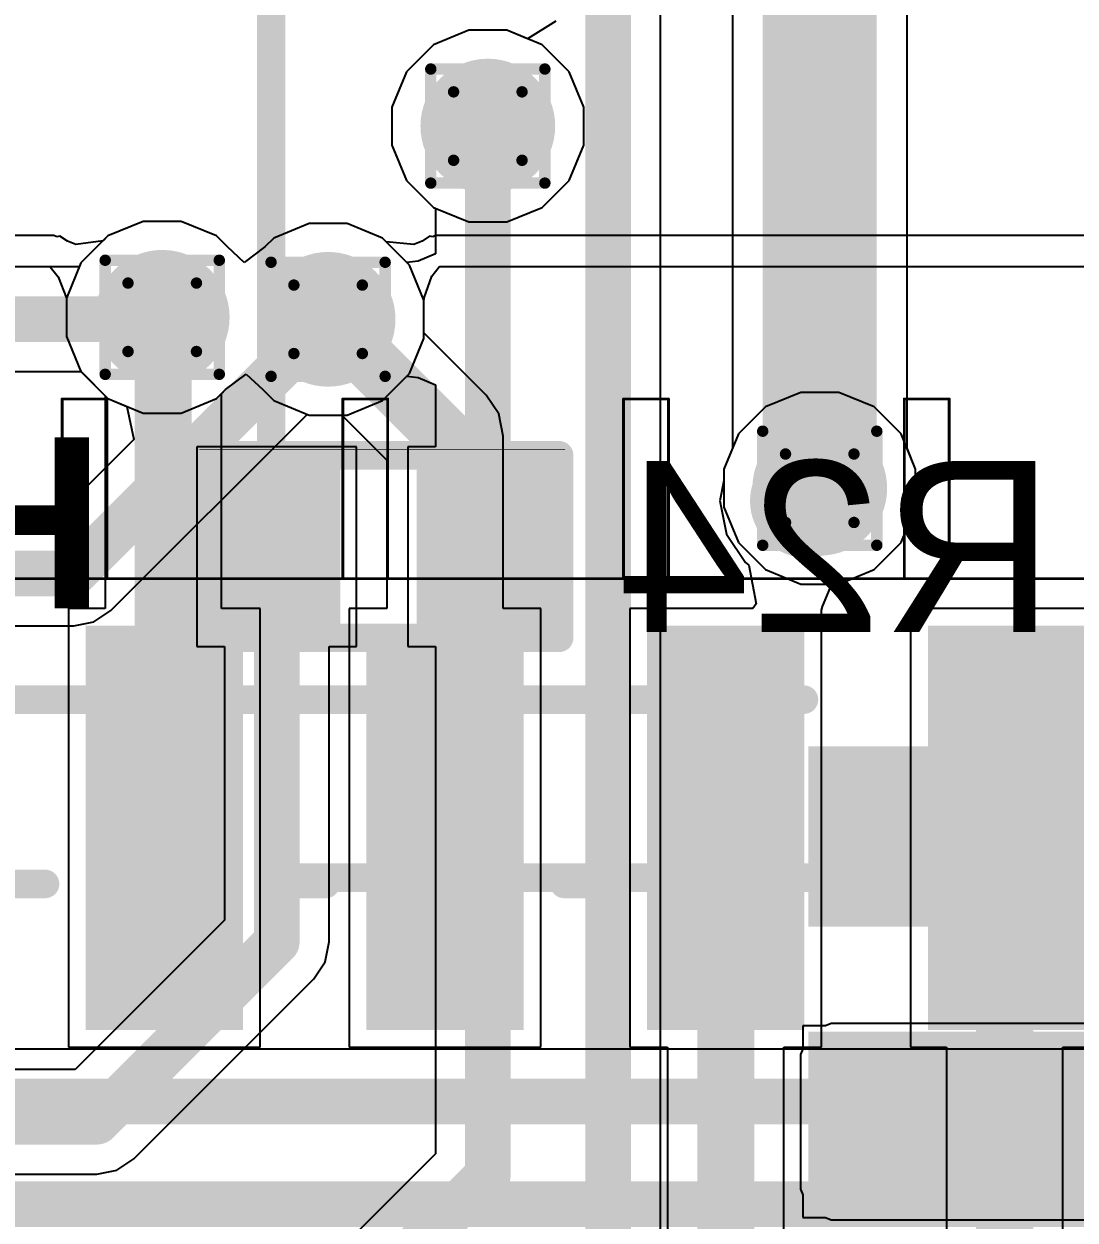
# Model space of a CAD drawing. Header units: inches. Extents: x -6 to 5433, y -4 to 5447.
# Drawn here: x 31.48 to 36.16, y -0.53 to 4.8 of the extents above; entities that cross this region are included whole.
import ezdxf

# ---------------------------------------------------------------- set-up
doc = ezdxf.new("R2010")
doc.units = ezdxf.units.IN
for name, color, linetype in [('Bottom Layer', 5, 'Continuous'), ('Bottom Overlay', 54, 'Continuous'), ('Bottom Paste', 16, 'Continuous'), ('Bottom Solder', 6, 'Continuous'), ('Dimensions', 6, 'Continuous'), ('Drill Drawing', 1, 'Continuous'), ('Ground', 16, 'Continuous'), ('Mechanical 4', 56, 'Continuous'), ('Power', 76, 'Continuous'), ('Top Layer', 1, 'Continuous'), ('Top Overlay', 2, 'Continuous'), ('Top Paste', 8, 'Continuous'), ('Top Solder', 216, 'Continuous'), ('Via Holes', 16, 'Continuous')]:
    doc.layers.add(name, color=color, linetype=linetype)
doc.styles.add('Arial', font='', dxfattribs={"height": 0.2})
doc.styles.add('Arial_Bold', font='', dxfattribs={"height": 0.2})
doc.styles.get('Arial').set_extended_font_data('Arial')
doc.styles.get('Arial_Bold').set_extended_font_data('Arial', bold=True)

msp = doc.modelspace()

# ---------------------------------------------------------------- hatches: boundary and pattern name
at = {"layer": 'Bottom Layer'}
h = msp.add_hatch(color=5, dxfattribs=at)
edge = h.paths.add_edge_path()
edge.add_arc((33.5478, 4.3434), 0.3, 0, 360)
h = msp.add_hatch(color=5, dxfattribs=at)
edge = h.paths.add_edge_path()
edge.add_arc((32.0981, 3.4919), 0.3, 0, 360)
h = msp.add_hatch(color=5, dxfattribs=at)
edge = h.paths.add_edge_path()
edge.add_arc((32.8366, 3.4829), 0.3, 0, 360)
h = msp.add_hatch(color=5, dxfattribs=at)
edge = h.paths.add_edge_path()
edge.add_arc((35.0258, 2.7306), 0.3, 0, 360)
for points in [[(32.8366, 2.7884), (32.8366, 2.1534), (32.3794, 2.1534), (32.3794, 2.7884)], [(33.7764, 2.7884), (33.7764, 2.1534), (33.3192, 2.1534), (33.3192, 2.7884)], [(36.6271, 1.4795), (36.6271, 0.8795), (35.0771, 0.8795), (35.0771, 1.4795)], [(35.0771, -0.3905), (39.243, -0.3905), (39.243, 0.2095), (35.0771, 0.2095)], [(36.6271, 0.2095), (36.6271, -0.3905), (35.0771, -0.3905), (35.0771, 0.2095)]]:
    msp.add_hatch(color=5, dxfattribs=at).paths.add_polyline_path(points)
at = {"layer": 'Bottom Paste'}
for points in [[(32.8366, 2.7884), (32.8366, 2.1534), (32.3794, 2.1534), (32.3794, 2.7884)], [(33.7764, 2.7884), (33.7764, 2.1534), (33.3192, 2.1534), (33.3192, 2.7884)], [(36.6271, 1.4795), (36.6271, 0.8795), (35.0771, 0.8795), (35.0771, 1.4795)], [(36.6271, 0.2095), (36.6271, -0.3905), (35.0771, -0.3905), (35.0771, 0.2095)]]:
    msp.add_hatch(color=16, dxfattribs=at).paths.add_polyline_path(points)
at = {"layer": 'Bottom Solder'}
for points in [[(32.8916, 2.8434), (32.8916, 2.0984), (32.3244, 2.0984), (32.3244, 2.8434)], [(33.8314, 2.8434), (33.8314, 2.0984), (33.2642, 2.0984), (33.2642, 2.8434)], [(36.7287, 1.5811), (36.7287, 0.7779), (34.9755, 0.7779), (34.9755, 1.5811)], [(36.7287, 0.3111), (36.7287, -0.4921), (34.9755, -0.4921), (34.9755, 0.3111)]]:
    msp.add_hatch(color=6, dxfattribs=at).paths.add_polyline_path(points)
at = {"layer": 'Ground'}
h = msp.add_hatch(color=16, dxfattribs=at)
edge = h.paths.add_edge_path()
edge.add_arc((33.5478, 4.3434), 0.3, 0, 360)
h = msp.add_hatch(color=16, dxfattribs=at)
edge = h.paths.add_edge_path()
edge.add_arc((32.0981, 3.4919), 0.3, 0, 360)
h = msp.add_hatch(color=16, dxfattribs=at)
edge = h.paths.add_edge_path()
edge.add_arc((32.8366, 3.4829), 0.3, 0, 360)
h = msp.add_hatch(color=16, dxfattribs=at)
edge = h.paths.add_edge_path()
edge.add_arc((35.0258, 2.7306), 0.3, 0, 360)
at = {"layer": 'Power'}
h = msp.add_hatch(color=76, dxfattribs=at)
edge = h.paths.add_edge_path()
edge.add_arc((33.5478, 4.3434), 0.3, 0, 360)
h = msp.add_hatch(color=76, dxfattribs=at)
edge = h.paths.add_edge_path()
edge.add_arc((32.0981, 3.4919), 0.3, 0, 360)
h = msp.add_hatch(color=76, dxfattribs=at)
edge = h.paths.add_edge_path()
edge.add_arc((32.8366, 3.4829), 0.3, 0, 360)
h = msp.add_hatch(color=76, dxfattribs=at)
edge = h.paths.add_edge_path()
edge.add_arc((35.0258, 2.7306), 0.3, 0, 360)
at = {"layer": 'Top Layer'}
h = msp.add_hatch(color=1, dxfattribs=at)
edge = h.paths.add_edge_path()
edge.add_arc((33.5478, 4.3434), 0.3, 0, 360)
h = msp.add_hatch(color=1, dxfattribs=at)
edge = h.paths.add_edge_path()
edge.add_arc((32.0981, 3.4919), 0.3, 0, 360)
h = msp.add_hatch(color=1, dxfattribs=at)
edge = h.paths.add_edge_path()
edge.add_arc((32.8366, 3.4829), 0.3, 0, 360)
h = msp.add_hatch(color=1, dxfattribs=at)
edge = h.paths.add_edge_path()
edge.add_arc((35.0258, 2.7306), 0.3, 0, 360)
for points in [[(31.8072, 2.0684), (32.4072, 2.0684), (32.4072, 0.3684), (31.8072, 0.3684)], [(33.0573, 2.0684), (33.6573, 2.0684), (33.6573, 0.3684), (33.0573, 0.3684)], [(34.3073, 2.0684), (34.9073, 2.0684), (34.9073, 0.3684), (34.3073, 0.3684)], [(35.5572, 2.0684), (36.1572, 2.0684), (36.1572, 0.3684), (35.5572, 0.3684)]]:
    msp.add_hatch(color=1, dxfattribs=at).paths.add_polyline_path(points)
at = {"layer": 'Top Paste'}
for points in [[(31.8072, 2.0684), (32.4072, 2.0684), (32.4072, 0.3684), (31.8072, 0.3684)], [(33.0573, 2.0684), (33.6573, 2.0684), (33.6573, 0.3684), (33.0573, 0.3684)], [(34.3073, 2.0684), (34.9073, 2.0684), (34.9073, 0.3684), (34.3073, 0.3684)], [(35.5572, 2.0684), (36.1572, 2.0684), (36.1572, 0.3684), (35.5572, 0.3684)]]:
    msp.add_hatch(color=8, dxfattribs=at).paths.add_polyline_path(points)
at = {"layer": 'Top Solder'}
for points in [[(31.7571, 2.1184), (32.4572, 2.1184), (32.4572, 0.3184), (31.7571, 0.3184)], [(33.0073, 2.1184), (33.7074, 2.1184), (33.7074, 0.3184), (33.0073, 0.3184)], [(34.2573, 2.1184), (34.9573, 2.1184), (34.9573, 0.3184), (34.2573, 0.3184)], [(35.5072, 2.1184), (36.2072, 2.1184), (36.2072, 0.3184), (35.5072, 0.3184)]]:
    msp.add_hatch(color=216, dxfattribs=at).paths.add_polyline_path(points)
at = {"layer": 'Via Holes'}
h = msp.add_hatch(color=7, dxfattribs=at)
edge = h.paths.add_edge_path()
edge.add_arc((33.5478, 4.3434), 0.15, 0, 360)
h = msp.add_hatch(color=7, dxfattribs=at)
edge = h.paths.add_edge_path()
edge.add_arc((32.0981, 3.4919), 0.15, 0, 360)
h = msp.add_hatch(color=7, dxfattribs=at)
edge = h.paths.add_edge_path()
edge.add_arc((32.8366, 3.4829), 0.15, 0, 360)
h = msp.add_hatch(color=7, dxfattribs=at)
edge = h.paths.add_edge_path()
edge.add_arc((35.0258, 2.7306), 0.15, 0, 360)

# ---------------------------------------------------------------- linework, layer by layer
at = {"layer": 'Bottom Layer'}
for p, q in [((34.3173, -0.581), (34.3173, 7.0353)), ((33.8511, 4.8099), (33.7241, 4.7326)), ((33.4629, 4.7704), (33.306, 4.7054)), ((33.6328, 4.7704), (33.4629, 4.7704)), ((33.7241, 4.7326), (33.6328, 4.7704)), ((33.306, 4.7054), (33.1858, 4.5853)), ((33.1858, 4.5853), (33.1208, 4.4283)), ((33.1208, 4.4283), (33.1208, 4.2585)), ((33.1208, 4.2585), (33.1858, 4.1015)), ((33.1858, 4.1015), (33.306, 3.9814)), ((33.306, 3.9814), (33.3148, 3.9778)), ((33.3148, 3.9778), (33.3148, 3.7745)), ((32.0132, 3.9189), (31.8562, 3.8539)), ((32.1831, 3.9189), (32.0132, 3.9189)), ((32.34, 3.8539), (32.1831, 3.9189)), ((32.7517, 3.9099), (32.5948, 3.8449)), ((32.9216, 3.9099), (32.7517, 3.9099)), ((33.0785, 3.8449), (32.9216, 3.9099)), ((31.8562, 3.8539), (31.7361, 3.7338)), ((32.3889, 3.805), (32.34, 3.8539)), ((32.5948, 3.8449), (32.5549, 3.805)), ((33.1878, 3.7356), (33.0785, 3.8449)), ((32.4628, 3.7358), (32.3889, 3.805)), ((32.5549, 3.805), (32.4628, 3.7358)), ((31.7361, 3.7338), (31.6711, 3.5768)), ((33.2382, 3.7417), (33.1878, 3.7356)), ((33.3148, 3.7745), (33.2382, 3.7417)), ((31.6711, 3.5768), (31.6711, 3.407)), ((31.6711, 3.407), (31.7361, 3.25)), ((31.7361, 3.25), (31.8562, 3.1299)), ((32.3799, 3.1698), (32.4719, 3.239)), ((32.4719, 3.239), (32.5458, 3.1698)), ((33.0785, 3.1209), (33.1878, 3.2301)), ((33.1878, 3.2301), (33.2382, 3.224)), ((33.2382, 3.224), (33.3148, 3.1912)), ((32.34, 3.1299), (32.3799, 3.1698)), ((32.5458, 3.1698), (32.5948, 3.1209)), ((33.3148, 3.1912), (33.3148, 2.9154)), ((34.9409, 3.1576), (34.7839, 3.0926)), ((35.1107, 3.1576), (34.9409, 3.1576)), ((35.2677, 3.0926), (35.1107, 3.1576)), ((31.8562, 3.1299), (32.0132, 3.0649)), ((32.1831, 3.0649), (32.34, 3.1299)), ((32.5948, 3.1209), (32.7517, 3.0559)), ((32.9216, 3.0559), (33.0785, 3.1209)), ((34.7839, 3.0926), (34.6638, 2.9725)), ((35.3878, 2.9725), (35.2677, 3.0926)), ((32.0132, 3.0649), (32.1831, 3.0649)), ((32.7517, 3.0559), (32.9216, 3.0559)), ((34.6638, 2.9725), (34.5988, 2.8156)), ((35.4528, 2.8156), (35.3878, 2.9725)), ((32.9636, 2.9154), (32.2524, 2.9154)), ((32.2524, 2.9154), (32.2524, 2.0264)), ((32.9636, 2.0264), (32.9636, 2.9154)), ((33.3148, 2.9154), (33.1922, 2.9154)), ((33.1922, 2.9154), (33.1922, 2.0264)), ((34.5988, 2.8156), (34.5988, 2.6457)), ((35.4528, 2.6457), (35.4528, 2.8156)), ((34.5988, 2.6457), (34.6638, 2.4888)), ((35.3878, 2.4888), (35.4528, 2.6457)), ((34.6638, 2.4888), (34.7839, 2.3687)), ((35.2677, 2.3687), (35.3878, 2.4888)), ((34.7839, 2.3687), (34.9409, 2.3036)), ((35.1107, 2.3036), (35.2677, 2.3687)), ((34.9409, 2.3036), (35.1107, 2.3036)), ((32.2524, 2.0264), (32.375, 2.0264)), ((32.375, 2.0264), (32.375, 0.8069)), ((32.8411, 0.7104), (32.8411, 2.0264)), ((32.8411, 2.0264), (32.9636, 2.0264)), ((33.1922, 2.0264), (33.3148, 2.0264)), ((33.3148, 2.0264), (33.3148, -0.2332)), ((32.375, 0.8069), (31.7106, 0.1426)), ((32.8234, 0.6212), (32.8411, 0.7104)), ((32.7729, 0.5456), (32.8234, 0.6212)), ((31.972, -0.2553), (32.7729, 0.5456)), ((35.0518, 0.3365), (34.9501, 0.3365)), ((34.9501, 0.3365), (34.9501, 0.2348)), ((35.0771, 0.347), (35.0518, 0.3365)), ((38.7348, 0.347), (35.0771, 0.347)), ((34.9501, 0.2348), (34.9396, 0.2095)), ((34.9396, 0.2095), (34.9396, -0.3905)), ((31.7106, 0.1426), (31.3541, 0.1426)), ((31.8963, -0.3058), (31.972, -0.2553)), ((33.3148, -0.2332), (32.4205, -1.1274)), ((31.8072, -0.3236), (31.8963, -0.3058)), ((31.3541, -0.3236), (31.8072, -0.3236)), ((34.9396, -0.3905), (34.9501, -0.4158)), ((34.9501, -0.4158), (34.9501, -0.5175)), ((34.9501, -0.5175), (35.0518, -0.5175)), ((35.0518, -0.5175), (35.0771, -0.528)), ((35.0771, -0.528), (38.7348, -0.528))]:
    msp.add_line(p, q, dxfattribs=at)
for points in [[(34.0842, -0.6307, 0.2032, 0.2032, 0), (34.0842, 7.4009, 0.2032, 0.2032, 0)], [(33.5478, 2.4709, 0.2032, 0.2032, 0), (33.5478, 4.3434, 0.2032, 0.2032, 0)], [(32.608, 0.9898, 0.2032, 0.2032, 0), (32.608, 2.4709, 0.2032, 0.2032, 0)], [(33.5478, -0.3297, 0.2032, 0.2032, 0), (33.5478, 2.4709, 0.2032, 0.2032, 0)], [(32.608, 0.7104, 0.2032, 0.2032, 0), (32.608, 0.9898, 0.2032, 0.2032, 0)], [(31.8072, -0.0905, 0.2032, 0.2032, 0), (32.608, 0.7104, 0.2032, 0.2032, 0)], [(30.4521, -0.0905, 0.2032, 0.2032, 0), (31.8072, -0.0905, 0.2032, 0.2032, 0)], [(32.5171, -1.3605, 0.2032, 0.2032, 0), (33.5478, -0.3297, 0.2032, 0.2032, 0)]]:
    msp.add_lwpolyline(points, format="xyseb", dxfattribs=at)
for points in [[(33.497, 4.3434, 0.1016, 0.1016, 1), (33.5986, 4.3434, 0.1016, 0.1016, 1)], [(32.5572, 2.4709, 0.1016, 0.1016, 1), (32.6588, 2.4709, 0.1016, 0.1016, 1)], [(33.497, 2.4709, 0.1016, 0.1016, 1), (33.5986, 2.4709, 0.1016, 0.1016, 1)], [(33.497, 2.4709, 0.1016, 0.1016, 1), (33.5986, 2.4709, 0.1016, 0.1016, 1)], [(32.5572, 0.9898, 0.1016, 0.1016, 1), (32.6588, 0.9898, 0.1016, 0.1016, 1)], [(32.5572, 0.9898, 0.1016, 0.1016, 1), (32.6588, 0.9898, 0.1016, 0.1016, 1)], [(32.5572, 0.7104, 0.1016, 0.1016, 1), (32.6588, 0.7104, 0.1016, 0.1016, 1)], [(32.5572, 0.7104, 0.1016, 0.1016, 1), (32.6588, 0.7104, 0.1016, 0.1016, 1)], [(31.7564, -0.0905, 0.1016, 0.1016, 1), (31.858, -0.0905, 0.1016, 0.1016, 1)], [(31.7564, -0.0905, 0.1016, 0.1016, 1), (31.858, -0.0905, 0.1016, 0.1016, 1)], [(33.497, -0.3297, 0.1016, 0.1016, 1), (33.5986, -0.3297, 0.1016, 0.1016, 1)], [(33.497, -0.3297, 0.1016, 0.1016, 1), (33.5986, -0.3297, 0.1016, 0.1016, 1)]]:
    msp.add_lwpolyline(points, format="xyseb", close=True, dxfattribs=at)
at = {"layer": 'Bottom Overlay'}
for points in [[(32.2905, 2.0645, 0.127, 0.127, 0), (32.2905, 2.8773, 0.127, 0.127, 0)], [(32.2905, 2.8773, 0.127, 0.127, 0), (33.8653, 2.8773, 0.127, 0.127, 0)], [(33.8653, 2.0645, 0.127, 0.127, 0), (33.8653, 2.8773, 0.127, 0.127, 0)], [(32.2651, 2.9027, 0.00323, 0.00323, 0), (33.8907, 2.9027, 0.00323, 0.00323, 0)], [(32.2905, 2.0645, 0.127, 0.127, 0), (33.8653, 2.0645, 0.127, 0.127, 0)], [(31.3233, 1.7891, 0.127, 0.127, 0), (34.9555, 1.7891, 0.127, 0.127, 0)]]:
    msp.add_lwpolyline(points, format="xyseb", dxfattribs=at)
for points in [[(32.2588, 2.8773, 0.0635, 0.0635, 1), (32.3223, 2.8773, 0.0635, 0.0635, 1)], [(32.2588, 2.8773, 0.0635, 0.0635, 1), (32.3223, 2.8773, 0.0635, 0.0635, 1)], [(33.8336, 2.8773, 0.0635, 0.0635, 1), (33.8971, 2.8773, 0.0635, 0.0635, 1)], [(33.8336, 2.8773, 0.0635, 0.0635, 1), (33.8971, 2.8773, 0.0635, 0.0635, 1)], [(32.2643, 2.9027, 0.00161, 0.00161, 1), (32.2659, 2.9027, 0.00161, 0.00161, 1)], [(33.8899, 2.9027, 0.00161, 0.00161, 1), (33.8915, 2.9027, 0.00161, 0.00161, 1)], [(32.2588, 2.0645, 0.0635, 0.0635, 1), (32.3223, 2.0645, 0.0635, 0.0635, 1)], [(32.2588, 2.0645, 0.0635, 0.0635, 1), (32.3223, 2.0645, 0.0635, 0.0635, 1)], [(33.8336, 2.0645, 0.0635, 0.0635, 1), (33.8971, 2.0645, 0.0635, 0.0635, 1)], [(33.8336, 2.0645, 0.0635, 0.0635, 1), (33.8971, 2.0645, 0.0635, 0.0635, 1)], [(34.9237, 1.7891, 0.0635, 0.0635, 1), (34.9872, 1.7891, 0.0635, 0.0635, 1)]]:
    msp.add_lwpolyline(points, format="xyseb", close=True, dxfattribs=at)
at = {"layer": 'Dimensions'}
for points in [[(32.5832, 0.9965, 0.127, 0.127, 0), (32.5832, 29.995, 0.127, 0.127, 0)], [(32.5832, 0.9965, 0.127, 0.127, 0), (61.5832, 0.9965, 0.127, 0.127, 0)]]:
    msp.add_lwpolyline(points, format="xyseb", dxfattribs=at)
msp.add_lwpolyline([(32.5515, 0.9965, 0.0635, 0.0635, 1), (32.615, 0.9965, 0.0635, 0.0635, 1)], format="xyseb", close=True, dxfattribs=at)
msp.add_lwpolyline([(32.5515, 0.9965, 0.0635, 0.0635, 1), (32.615, 0.9965, 0.0635, 0.0635, 1)], format="xyseb", close=True, dxfattribs=at)
at = {"layer": 'Drill Drawing'}
for points in [[(33.2938, 4.5974, 0.0508, 0.0508, 0), (33.8018, 4.5974, 0.0508, 0.0508, 0)], [(33.2938, 4.0894, 0.0508, 0.0508, 0), (33.2938, 4.5974, 0.0508, 0.0508, 0)], [(33.8018, 4.0894, 0.0508, 0.0508, 0), (33.8018, 4.5974, 0.0508, 0.0508, 0)], [(33.3954, 4.4958, 0.0508, 0.0508, 0), (33.7002, 4.4958, 0.0508, 0.0508, 0)], [(33.3954, 4.191, 0.0508, 0.0508, 0), (33.3954, 4.4958, 0.0508, 0.0508, 0)], [(33.7002, 4.191, 0.0508, 0.0508, 0), (33.7002, 4.4958, 0.0508, 0.0508, 0)], [(33.3954, 4.191, 0.0508, 0.0508, 0), (33.7002, 4.191, 0.0508, 0.0508, 0)], [(33.2938, 4.0894, 0.0508, 0.0508, 0), (33.8018, 4.0894, 0.0508, 0.0508, 0)], [(31.8441, 3.7459, 0.0508, 0.0508, 0), (32.3521, 3.7459, 0.0508, 0.0508, 0)], [(31.8441, 3.2379, 0.0508, 0.0508, 0), (31.8441, 3.7459, 0.0508, 0.0508, 0)], [(32.3521, 3.2379, 0.0508, 0.0508, 0), (32.3521, 3.7459, 0.0508, 0.0508, 0)], [(32.5826, 3.7369, 0.0508, 0.0508, 0), (33.0906, 3.7369, 0.0508, 0.0508, 0)], [(32.5826, 3.2289, 0.0508, 0.0508, 0), (32.5826, 3.7369, 0.0508, 0.0508, 0)], [(33.0906, 3.2289, 0.0508, 0.0508, 0), (33.0906, 3.7369, 0.0508, 0.0508, 0)], [(31.9457, 3.6443, 0.0508, 0.0508, 0), (32.2505, 3.6443, 0.0508, 0.0508, 0)], [(31.9457, 3.3395, 0.0508, 0.0508, 0), (31.9457, 3.6443, 0.0508, 0.0508, 0)], [(32.2505, 3.3395, 0.0508, 0.0508, 0), (32.2505, 3.6443, 0.0508, 0.0508, 0)], [(32.6842, 3.6353, 0.0508, 0.0508, 0), (32.989, 3.6353, 0.0508, 0.0508, 0)], [(32.6842, 3.3305, 0.0508, 0.0508, 0), (32.6842, 3.6353, 0.0508, 0.0508, 0)], [(32.989, 3.3305, 0.0508, 0.0508, 0), (32.989, 3.6353, 0.0508, 0.0508, 0)], [(31.9457, 3.3395, 0.0508, 0.0508, 0), (32.2505, 3.3395, 0.0508, 0.0508, 0)], [(32.6842, 3.3305, 0.0508, 0.0508, 0), (32.989, 3.3305, 0.0508, 0.0508, 0)], [(31.8441, 3.2379, 0.0508, 0.0508, 0), (32.3521, 3.2379, 0.0508, 0.0508, 0)], [(32.5826, 3.2289, 0.0508, 0.0508, 0), (33.0906, 3.2289, 0.0508, 0.0508, 0)], [(34.7718, 2.9846, 0.0508, 0.0508, 0), (35.2798, 2.9846, 0.0508, 0.0508, 0)], [(34.7718, 2.4766, 0.0508, 0.0508, 0), (34.7718, 2.9846, 0.0508, 0.0508, 0)], [(35.2798, 2.4766, 0.0508, 0.0508, 0), (35.2798, 2.9846, 0.0508, 0.0508, 0)], [(34.8734, 2.883, 0.0508, 0.0508, 0), (35.1782, 2.883, 0.0508, 0.0508, 0)], [(34.8734, 2.5782, 0.0508, 0.0508, 0), (34.8734, 2.883, 0.0508, 0.0508, 0)], [(35.1782, 2.5782, 0.0508, 0.0508, 0), (35.1782, 2.883, 0.0508, 0.0508, 0)], [(34.8734, 2.5782, 0.0508, 0.0508, 0), (35.1782, 2.5782, 0.0508, 0.0508, 0)], [(34.7718, 2.4766, 0.0508, 0.0508, 0), (35.2798, 2.4766, 0.0508, 0.0508, 0)]]:
    msp.add_lwpolyline(points, format="xyseb", dxfattribs=at)
for points in [[(33.2811, 4.5974, 0.0254, 0.0254, 1), (33.3065, 4.5974, 0.0254, 0.0254, 1)], [(33.2811, 4.5974, 0.0254, 0.0254, 1), (33.3065, 4.5974, 0.0254, 0.0254, 1)], [(33.7891, 4.5974, 0.0254, 0.0254, 1), (33.8145, 4.5974, 0.0254, 0.0254, 1)], [(33.7891, 4.5974, 0.0254, 0.0254, 1), (33.8145, 4.5974, 0.0254, 0.0254, 1)], [(33.3827, 4.4958, 0.0254, 0.0254, 1), (33.4081, 4.4958, 0.0254, 0.0254, 1)], [(33.3827, 4.4958, 0.0254, 0.0254, 1), (33.4081, 4.4958, 0.0254, 0.0254, 1)], [(33.6875, 4.4958, 0.0254, 0.0254, 1), (33.7129, 4.4958, 0.0254, 0.0254, 1)], [(33.6875, 4.4958, 0.0254, 0.0254, 1), (33.7129, 4.4958, 0.0254, 0.0254, 1)], [(33.3827, 4.191, 0.0254, 0.0254, 1), (33.4081, 4.191, 0.0254, 0.0254, 1)], [(33.3827, 4.191, 0.0254, 0.0254, 1), (33.4081, 4.191, 0.0254, 0.0254, 1)], [(33.6875, 4.191, 0.0254, 0.0254, 1), (33.7129, 4.191, 0.0254, 0.0254, 1)], [(33.6875, 4.191, 0.0254, 0.0254, 1), (33.7129, 4.191, 0.0254, 0.0254, 1)], [(33.2811, 4.0894, 0.0254, 0.0254, 1), (33.3065, 4.0894, 0.0254, 0.0254, 1)], [(33.2811, 4.0894, 0.0254, 0.0254, 1), (33.3065, 4.0894, 0.0254, 0.0254, 1)], [(33.7891, 4.0894, 0.0254, 0.0254, 1), (33.8145, 4.0894, 0.0254, 0.0254, 1)], [(33.7891, 4.0894, 0.0254, 0.0254, 1), (33.8145, 4.0894, 0.0254, 0.0254, 1)], [(31.8314, 3.7459, 0.0254, 0.0254, 1), (31.8568, 3.7459, 0.0254, 0.0254, 1)], [(31.8314, 3.7459, 0.0254, 0.0254, 1), (31.8568, 3.7459, 0.0254, 0.0254, 1)], [(32.3394, 3.7459, 0.0254, 0.0254, 1), (32.3648, 3.7459, 0.0254, 0.0254, 1)], [(32.3394, 3.7459, 0.0254, 0.0254, 1), (32.3648, 3.7459, 0.0254, 0.0254, 1)], [(32.5699, 3.7369, 0.0254, 0.0254, 1), (32.5953, 3.7369, 0.0254, 0.0254, 1)], [(32.5699, 3.7369, 0.0254, 0.0254, 1), (32.5953, 3.7369, 0.0254, 0.0254, 1)], [(33.0779, 3.7369, 0.0254, 0.0254, 1), (33.1033, 3.7369, 0.0254, 0.0254, 1)], [(33.0779, 3.7369, 0.0254, 0.0254, 1), (33.1033, 3.7369, 0.0254, 0.0254, 1)], [(31.933, 3.6443, 0.0254, 0.0254, 1), (31.9584, 3.6443, 0.0254, 0.0254, 1)], [(31.933, 3.6443, 0.0254, 0.0254, 1), (31.9584, 3.6443, 0.0254, 0.0254, 1)], [(32.2378, 3.6443, 0.0254, 0.0254, 1), (32.2632, 3.6443, 0.0254, 0.0254, 1)], [(32.2378, 3.6443, 0.0254, 0.0254, 1), (32.2632, 3.6443, 0.0254, 0.0254, 1)], [(32.6715, 3.6353, 0.0254, 0.0254, 1), (32.6969, 3.6353, 0.0254, 0.0254, 1)], [(32.6715, 3.6353, 0.0254, 0.0254, 1), (32.6969, 3.6353, 0.0254, 0.0254, 1)], [(32.9763, 3.6353, 0.0254, 0.0254, 1), (33.0017, 3.6353, 0.0254, 0.0254, 1)], [(32.9763, 3.6353, 0.0254, 0.0254, 1), (33.0017, 3.6353, 0.0254, 0.0254, 1)], [(31.933, 3.3395, 0.0254, 0.0254, 1), (31.9584, 3.3395, 0.0254, 0.0254, 1)], [(31.933, 3.3395, 0.0254, 0.0254, 1), (31.9584, 3.3395, 0.0254, 0.0254, 1)], [(32.2378, 3.3395, 0.0254, 0.0254, 1), (32.2632, 3.3395, 0.0254, 0.0254, 1)], [(32.2378, 3.3395, 0.0254, 0.0254, 1), (32.2632, 3.3395, 0.0254, 0.0254, 1)], [(32.6715, 3.3305, 0.0254, 0.0254, 1), (32.6969, 3.3305, 0.0254, 0.0254, 1)], [(32.6715, 3.3305, 0.0254, 0.0254, 1), (32.6969, 3.3305, 0.0254, 0.0254, 1)], [(32.9763, 3.3305, 0.0254, 0.0254, 1), (33.0017, 3.3305, 0.0254, 0.0254, 1)], [(32.9763, 3.3305, 0.0254, 0.0254, 1), (33.0017, 3.3305, 0.0254, 0.0254, 1)], [(31.8314, 3.2379, 0.0254, 0.0254, 1), (31.8568, 3.2379, 0.0254, 0.0254, 1)], [(31.8314, 3.2379, 0.0254, 0.0254, 1), (31.8568, 3.2379, 0.0254, 0.0254, 1)], [(32.3394, 3.2379, 0.0254, 0.0254, 1), (32.3648, 3.2379, 0.0254, 0.0254, 1)], [(32.3394, 3.2379, 0.0254, 0.0254, 1), (32.3648, 3.2379, 0.0254, 0.0254, 1)], [(32.5699, 3.2289, 0.0254, 0.0254, 1), (32.5953, 3.2289, 0.0254, 0.0254, 1)], [(32.5699, 3.2289, 0.0254, 0.0254, 1), (32.5953, 3.2289, 0.0254, 0.0254, 1)], [(33.0779, 3.2289, 0.0254, 0.0254, 1), (33.1033, 3.2289, 0.0254, 0.0254, 1)], [(33.0779, 3.2289, 0.0254, 0.0254, 1), (33.1033, 3.2289, 0.0254, 0.0254, 1)], [(34.7591, 2.9846, 0.0254, 0.0254, 1), (34.7845, 2.9846, 0.0254, 0.0254, 1)], [(34.7591, 2.9846, 0.0254, 0.0254, 1), (34.7845, 2.9846, 0.0254, 0.0254, 1)], [(35.2671, 2.9846, 0.0254, 0.0254, 1), (35.2925, 2.9846, 0.0254, 0.0254, 1)], [(35.2671, 2.9846, 0.0254, 0.0254, 1), (35.2925, 2.9846, 0.0254, 0.0254, 1)], [(34.8607, 2.883, 0.0254, 0.0254, 1), (34.8861, 2.883, 0.0254, 0.0254, 1)], [(34.8607, 2.883, 0.0254, 0.0254, 1), (34.8861, 2.883, 0.0254, 0.0254, 1)], [(35.1655, 2.883, 0.0254, 0.0254, 1), (35.1909, 2.883, 0.0254, 0.0254, 1)], [(35.1655, 2.883, 0.0254, 0.0254, 1), (35.1909, 2.883, 0.0254, 0.0254, 1)], [(34.8607, 2.5782, 0.0254, 0.0254, 1), (34.8861, 2.5782, 0.0254, 0.0254, 1)], [(34.8607, 2.5782, 0.0254, 0.0254, 1), (34.8861, 2.5782, 0.0254, 0.0254, 1)], [(35.1655, 2.5782, 0.0254, 0.0254, 1), (35.1909, 2.5782, 0.0254, 0.0254, 1)], [(35.1655, 2.5782, 0.0254, 0.0254, 1), (35.1909, 2.5782, 0.0254, 0.0254, 1)], [(34.7591, 2.4766, 0.0254, 0.0254, 1), (34.7845, 2.4766, 0.0254, 0.0254, 1)], [(34.7591, 2.4766, 0.0254, 0.0254, 1), (34.7845, 2.4766, 0.0254, 0.0254, 1)], [(35.2671, 2.4766, 0.0254, 0.0254, 1), (35.2925, 2.4766, 0.0254, 0.0254, 1)], [(35.2671, 2.4766, 0.0254, 0.0254, 1), (35.2925, 2.4766, 0.0254, 0.0254, 1)]]:
    msp.add_lwpolyline(points, format="xyseb", close=True, dxfattribs=at)
at = {"layer": 'Ground'}
for p, q in [((33.4629, 4.7704), (33.306, 4.7054)), ((33.6328, 4.7704), (33.4629, 4.7704)), ((33.7897, 4.7054), (33.6328, 4.7704)), ((33.306, 4.7054), (33.1858, 4.5853)), ((33.9098, 4.5853), (33.7897, 4.7054)), ((33.1858, 4.5853), (33.1208, 4.4283)), ((33.9748, 4.4283), (33.9098, 4.5853)), ((33.1208, 4.4283), (33.1208, 4.2585)), ((33.9748, 4.2585), (33.9748, 4.4283)), ((33.1208, 4.2585), (33.1858, 4.1015)), ((33.9098, 4.1015), (33.9748, 4.2585)), ((33.1858, 4.1015), (33.306, 3.9814)), ((33.7897, 3.9814), (33.9098, 4.1015)), ((33.306, 3.9814), (33.4629, 3.9164)), ((33.6328, 3.9164), (33.7897, 3.9814)), ((32.0132, 3.9189), (31.8562, 3.8539)), ((32.1831, 3.9189), (32.0132, 3.9189)), ((32.34, 3.8539), (32.1831, 3.9189)), ((32.7517, 3.9099), (32.5948, 3.8449)), ((32.9216, 3.9099), (32.7517, 3.9099)), ((33.0785, 3.8449), (32.9216, 3.9099)), ((33.4629, 3.9164), (33.6328, 3.9164)), ((31.8562, 3.8539), (31.7361, 3.7338)), ((32.3889, 3.805), (32.34, 3.8539)), ((32.5948, 3.8449), (32.5549, 3.805)), ((33.1986, 3.7247), (33.0785, 3.8449)), ((32.4628, 3.7358), (32.3889, 3.805)), ((32.5549, 3.805), (32.4628, 3.7358)), ((31.7361, 3.7338), (31.7287, 3.7159)), ((31.7287, 3.7159), (27.3774, 3.7159)), ((33.2636, 3.5678), (33.1986, 3.7247)), ((33.2636, 3.3979), (33.2636, 3.5678)), ((33.1986, 3.241), (33.2636, 3.3979)), ((20.6458, 3.2498), (31.7364, 3.2498)), ((31.7364, 3.2498), (31.8562, 3.1299)), ((33.0785, 3.1209), (33.1986, 3.241)), ((34.9409, 3.1576), (34.7839, 3.0926)), ((35.1107, 3.1576), (34.9409, 3.1576)), ((35.2677, 3.0926), (35.1107, 3.1576)), ((31.8562, 3.1299), (31.9398, 3.0953)), ((31.9398, 3.0953), (31.9717, 2.9476)), ((32.9216, 3.0559), (33.0785, 3.1209)), ((34.7839, 3.0926), (34.6638, 2.9725)), ((35.3878, 2.9725), (35.2677, 3.0926)), ((31.8692, 2.1858), (32.7429, 3.0595)), ((32.7429, 3.0595), (32.7517, 3.0559)), ((32.7517, 3.0559), (32.9216, 3.0559)), ((31.9717, 2.9476), (31.6079, 2.5837)), ((34.6638, 2.9725), (34.5988, 2.8156)), ((35.4528, 2.8156), (35.3878, 2.9725)), ((34.5988, 2.8156), (34.5988, 2.6457)), ((35.4528, 2.6457), (35.4528, 2.8156)), ((34.5988, 2.6457), (34.6638, 2.4888)), ((35.3878, 2.4888), (35.4528, 2.6457)), ((31.6079, 2.5837), (25.3015, 2.5837)), ((34.6638, 2.4888), (34.7839, 2.3687)), ((35.2677, 2.3687), (35.3878, 2.4888)), ((34.7839, 2.3687), (34.9409, 2.3036)), ((35.1107, 2.3036), (35.2677, 2.3687)), ((34.9409, 2.3036), (35.1107, 2.3036)), ((31.7936, 2.1353), (31.8692, 2.1858)), ((31.7044, 2.1176), (31.7936, 2.1353)), ((25.398, 2.1176), (31.7044, 2.1176)), ((37.1145, 0.2331), (26.175, 0.2331))]:
    msp.add_line(p, q, dxfattribs=at)
for points in [[(20.5492, 3.4829, 0.2032, 0.2032, 0), (32.0891, 3.4829, 0.2032, 0.2032, 0)], [(31.7044, 2.3507, 0.2032, 0.2032, 0), (32.8366, 3.4829, 0.2032, 0.2032, 0)], [(32.0891, 3.4829, 0.2032, 0.2032, 0), (32.0981, 3.4919, 0.2032, 0.2032, 0)], [(25.3015, 2.3507, 0.2032, 0.2032, 0), (31.7044, 2.3507, 0.2032, 0.2032, 0)], [(17.7443, 0, 0.2032, 0.2032, 0), (37.211, 0, 0.2032, 0.2032, 0)], [(17.5521, -0.4579, 0.2032, 0.2032, 0), (38.5611, -0.4579, 0.2032, 0.2032, 0)]]:
    msp.add_lwpolyline(points, format="xyseb", dxfattribs=at)
for points in [[(32.0383, 3.4829, 0.1016, 0.1016, 1), (32.1399, 3.4829, 0.1016, 0.1016, 1)], [(32.0383, 3.4829, 0.1016, 0.1016, 1), (32.1399, 3.4829, 0.1016, 0.1016, 1)], [(32.0473, 3.4919, 0.1016, 0.1016, 1), (32.1489, 3.4919, 0.1016, 0.1016, 1)], [(32.7858, 3.4829, 0.1016, 0.1016, 1), (32.8874, 3.4829, 0.1016, 0.1016, 1)], [(31.6536, 2.3507, 0.1016, 0.1016, 1), (31.7552, 2.3507, 0.1016, 0.1016, 1)], [(31.6536, 2.3507, 0.1016, 0.1016, 1), (31.7552, 2.3507, 0.1016, 0.1016, 1)]]:
    msp.add_lwpolyline(points, format="xyseb", close=True, dxfattribs=at)
at = {"layer": 'Mechanical 4'}
for points in [[(31.6521, 3.1279, 0.0127, 0.0127, 0), (31.8521, 3.1279, 0.0127, 0.0127, 0)], [(31.6521, 2.3279, 0.0127, 0.0127, 0), (31.6521, 3.1279, 0.0127, 0.0127, 0)], [(31.8521, 2.3279, 0.0127, 0.0127, 0), (31.8521, 3.1279, 0.0127, 0.0127, 0)], [(32.9021, 3.1279, 0.0127, 0.0127, 0), (33.1021, 3.1279, 0.0127, 0.0127, 0)], [(32.9021, 2.3279, 0.0127, 0.0127, 0), (32.9021, 3.1279, 0.0127, 0.0127, 0)], [(33.1021, 2.3279, 0.0127, 0.0127, 0), (33.1021, 3.1279, 0.0127, 0.0127, 0)], [(34.1521, 3.1279, 0.0127, 0.0127, 0), (34.3521, 3.1279, 0.0127, 0.0127, 0)], [(34.1521, 2.3279, 0.0127, 0.0127, 0), (34.1521, 3.1279, 0.0127, 0.0127, 0)], [(34.3521, 2.3279, 0.0127, 0.0127, 0), (34.3521, 3.1279, 0.0127, 0.0127, 0)], [(35.4021, 3.1279, 0.0127, 0.0127, 0), (35.6021, 3.1279, 0.0127, 0.0127, 0)], [(35.4021, 2.3279, 0.0127, 0.0127, 0), (35.4021, 3.1279, 0.0127, 0.0127, 0)], [(35.6021, 2.3279, 0.0127, 0.0127, 0), (35.6021, 3.1279, 0.0127, 0.0127, 0)], [(27.0021, 2.3279, 0.0127, 0.0127, 0), (45.2521, 2.3279, 0.0127, 0.0127, 0)]]:
    msp.add_lwpolyline(points, format="xyseb", dxfattribs=at)
for points in [[(31.6489, 3.1279, 0.00635, 0.00635, 1), (31.6553, 3.1279, 0.00635, 0.00635, 1)], [(31.6489, 3.1279, 0.00635, 0.00635, 1), (31.6553, 3.1279, 0.00635, 0.00635, 1)], [(31.8489, 3.1279, 0.00635, 0.00635, 1), (31.8553, 3.1279, 0.00635, 0.00635, 1)], [(31.8489, 3.1279, 0.00635, 0.00635, 1), (31.8553, 3.1279, 0.00635, 0.00635, 1)], [(32.8989, 3.1279, 0.00635, 0.00635, 1), (32.9053, 3.1279, 0.00635, 0.00635, 1)], [(32.8989, 3.1279, 0.00635, 0.00635, 1), (32.9053, 3.1279, 0.00635, 0.00635, 1)], [(33.0989, 3.1279, 0.00635, 0.00635, 1), (33.1053, 3.1279, 0.00635, 0.00635, 1)], [(33.0989, 3.1279, 0.00635, 0.00635, 1), (33.1053, 3.1279, 0.00635, 0.00635, 1)], [(34.1489, 3.1279, 0.00635, 0.00635, 1), (34.1553, 3.1279, 0.00635, 0.00635, 1)], [(34.1489, 3.1279, 0.00635, 0.00635, 1), (34.1553, 3.1279, 0.00635, 0.00635, 1)], [(34.3489, 3.1279, 0.00635, 0.00635, 1), (34.3553, 3.1279, 0.00635, 0.00635, 1)], [(34.3489, 3.1279, 0.00635, 0.00635, 1), (34.3553, 3.1279, 0.00635, 0.00635, 1)], [(35.3989, 3.1279, 0.00635, 0.00635, 1), (35.4053, 3.1279, 0.00635, 0.00635, 1)], [(35.3989, 3.1279, 0.00635, 0.00635, 1), (35.4053, 3.1279, 0.00635, 0.00635, 1)], [(35.5989, 3.1279, 0.00635, 0.00635, 1), (35.6053, 3.1279, 0.00635, 0.00635, 1)], [(35.5989, 3.1279, 0.00635, 0.00635, 1), (35.6053, 3.1279, 0.00635, 0.00635, 1)], [(31.6489, 2.3279, 0.00635, 0.00635, 1), (31.6553, 2.3279, 0.00635, 0.00635, 1)], [(31.8489, 2.3279, 0.00635, 0.00635, 1), (31.8553, 2.3279, 0.00635, 0.00635, 1)], [(32.8989, 2.3279, 0.00635, 0.00635, 1), (32.9053, 2.3279, 0.00635, 0.00635, 1)], [(33.0989, 2.3279, 0.00635, 0.00635, 1), (33.1053, 2.3279, 0.00635, 0.00635, 1)], [(34.1489, 2.3279, 0.00635, 0.00635, 1), (34.1553, 2.3279, 0.00635, 0.00635, 1)], [(34.3489, 2.3279, 0.00635, 0.00635, 1), (34.3553, 2.3279, 0.00635, 0.00635, 1)], [(35.3989, 2.3279, 0.00635, 0.00635, 1), (35.4053, 2.3279, 0.00635, 0.00635, 1)], [(35.5989, 2.3279, 0.00635, 0.00635, 1), (35.6053, 2.3279, 0.00635, 0.00635, 1)]]:
    msp.add_lwpolyline(points, format="xyseb", close=True, dxfattribs=at)
at = {"layer": 'Power'}
for p, q in [((32.0132, 3.9189), (31.8562, 3.8539)), ((32.1831, 3.9189), (32.0132, 3.9189)), ((32.34, 3.8539), (32.1831, 3.9189)), ((32.7517, 3.9099), (32.5948, 3.8449)), ((32.9216, 3.9099), (32.7517, 3.9099)), ((33.0785, 3.8449), (32.9216, 3.9099)), ((31.6155, 3.8559), (31.3352, 3.8559)), ((31.6285, 3.8505), (31.6155, 3.8559)), ((31.6423, 3.8532), (31.6285, 3.8505)), ((31.6756, 3.831), (31.6423, 3.8532)), ((31.8562, 3.8539), (31.8354, 3.833)), ((32.3889, 3.805), (32.34, 3.8539)), ((32.5948, 3.8449), (32.5549, 3.805)), ((33.0956, 3.8278), (33.0785, 3.8449)), ((33.2887, 3.8532), (33.2554, 3.831)), ((33.3025, 3.8505), (33.2887, 3.8532)), ((33.3155, 3.8559), (33.3025, 3.8505)), ((49.3439, 3.8559), (33.3155, 3.8559)), ((31.7127, 3.8156), (31.6756, 3.831)), ((31.8354, 3.833), (31.7127, 3.8156)), ((32.4628, 3.7358), (32.3889, 3.805)), ((32.5549, 3.805), (32.4628, 3.7358)), ((33.2183, 3.8156), (33.0956, 3.8278)), ((33.2554, 3.831), (33.2183, 3.8156)), ((31.1718, 3.7184), (31.5966, 3.7184)), ((31.5966, 3.7184), (31.5993, 3.7167)), ((31.5993, 3.7167), (31.6349, 3.6726)), ((33.2979, 3.6747), (33.3318, 3.7167)), ((33.3318, 3.7167), (33.3344, 3.7184)), ((33.3344, 3.7184), (49.4856, 3.7184)), ((31.6349, 3.6726), (31.6711, 3.5768)), ((33.2646, 3.5783), (33.2979, 3.6747)), ((31.6711, 3.5768), (31.6711, 3.407)), ((33.2636, 3.5616), (33.2646, 3.5783)), ((33.2636, 3.3979), (33.2636, 3.5616)), ((31.6711, 3.407), (31.7361, 3.25)), ((33.1986, 3.241), (33.2636, 3.3979)), ((31.7361, 3.25), (31.8562, 3.1299)), ((32.3799, 3.1698), (32.4719, 3.239)), ((32.4719, 3.239), (32.5458, 3.1698)), ((33.0785, 3.1209), (33.1986, 3.241)), ((32.34, 3.1299), (32.3799, 3.1698)), ((32.5458, 3.1698), (32.5948, 3.1209)), ((31.8562, 3.1299), (32.0132, 3.0649)), ((32.1831, 3.0649), (32.34, 3.1299)), ((32.5948, 3.1209), (32.7517, 3.0559)), ((32.9216, 3.0559), (33.0785, 3.1209)), ((32.0132, 3.0649), (32.1831, 3.0649)), ((32.7517, 3.0559), (32.9216, 3.0559))]:
    msp.add_line(p, q, dxfattribs=at)
at = {"layer": 'Top Layer'}
for p, q in [((35.4143, 2.9086), (35.4143, 9.3271)), ((34.6373, 7.314), (34.6373, 2.9086)), ((33.4629, 4.7704), (33.306, 4.7054)), ((33.6328, 4.7704), (33.4629, 4.7704)), ((33.7897, 4.7054), (33.6328, 4.7704)), ((33.306, 4.7054), (33.1858, 4.5853)), ((33.9098, 4.5853), (33.7897, 4.7054)), ((33.1858, 4.5853), (33.1208, 4.4283)), ((33.9748, 4.4283), (33.9098, 4.5853)), ((33.1208, 4.4283), (33.1208, 4.2585)), ((33.9748, 4.2585), (33.9748, 4.4283)), ((33.1208, 4.2585), (33.1858, 4.1015)), ((33.9098, 4.1015), (33.9748, 4.2585)), ((33.1858, 4.1015), (33.306, 3.9814)), ((33.7897, 3.9814), (33.9098, 4.1015)), ((33.306, 3.9814), (33.4629, 3.9164)), ((33.6328, 3.9164), (33.7897, 3.9814)), ((32.0132, 3.9189), (31.8562, 3.8539)), ((32.1831, 3.9189), (32.0132, 3.9189)), ((32.34, 3.8539), (32.1831, 3.9189)), ((32.7517, 3.9099), (32.5948, 3.8449)), ((32.9216, 3.9099), (32.7517, 3.9099)), ((33.0785, 3.8449), (32.9216, 3.9099)), ((33.4629, 3.9164), (33.6328, 3.9164)), ((31.8562, 3.8539), (31.7361, 3.7338)), ((32.3889, 3.805), (32.34, 3.8539)), ((32.5948, 3.8449), (32.5549, 3.805)), ((33.1986, 3.7247), (33.0785, 3.8449)), ((32.4628, 3.7358), (32.3889, 3.805)), ((32.5549, 3.805), (32.4628, 3.7358)), ((31.7361, 3.7338), (31.6711, 3.5768)), ((33.2636, 3.5678), (33.1986, 3.7247)), ((31.6711, 3.5768), (31.6711, 3.407)), ((33.2636, 3.4221), (33.2636, 3.5678)), ((33.5405, 3.1453), (33.2636, 3.4221)), ((31.6711, 3.407), (31.7361, 3.25)), ((31.7361, 3.25), (31.8437, 3.1425)), ((32.3799, 3.1698), (32.4719, 3.239)), ((32.4719, 3.239), (32.5458, 3.1698)), ((32.3616, 3.1515), (32.3799, 3.1698)), ((32.3616, 2.1954), (32.3616, 3.1515)), ((32.5458, 3.1698), (32.5948, 3.1209)), ((33.5966, 3.0613), (33.5405, 3.1453)), ((31.8437, 3.1425), (31.8437, 2.1954)), ((32.5948, 3.1209), (32.7517, 3.0559)), ((32.7517, 3.0559), (32.8974, 3.0559)), ((32.8974, 3.0559), (33.0984, 2.8549)), ((33.6163, 2.9622), (33.5966, 3.0613)), ((33.6163, 2.1954), (33.6163, 2.9622)), ((34.6373, 2.9086), (34.5988, 2.8156)), ((35.4528, 2.8156), (35.4143, 2.9086)), ((33.0984, 2.8549), (33.0984, 2.1954)), ((34.5988, 2.8156), (34.5988, 2.7646)), ((35.4528, 2.6457), (35.4528, 2.8156)), ((34.5988, 2.7646), (34.5808, 2.6741)), ((34.5808, 2.6741), (34.6104, 2.5255)), ((35.3878, 2.4888), (35.4528, 2.6457)), ((34.6104, 2.5255), (34.6946, 2.3994)), ((35.2677, 2.3687), (35.3878, 2.4888)), ((34.6946, 2.3994), (34.7107, 2.3887)), ((34.7107, 2.3887), (34.7429, 2.2161)), ((35.1107, 2.3036), (35.2677, 2.3687)), ((35.038, 2.2044), (35.0796, 2.3036)), ((35.0796, 2.3036), (35.1107, 2.3036)), ((31.8437, 2.1954), (31.6802, 2.1954)), ((31.6802, 2.1954), (31.6802, 0.2414)), ((32.5342, 2.1954), (32.3616, 2.1954)), ((32.5342, 0.2414), (32.5342, 2.1954)), ((33.0984, 2.1954), (32.9303, 2.1954)), ((32.9303, 2.1954), (32.9303, 0.2414)), ((33.7843, 2.1954), (33.6163, 2.1954)), ((33.7843, 0.2414), (33.7843, 2.1954)), ((34.7285, 2.1954), (34.1803, 2.1954)), ((34.1803, 2.1954), (34.1803, 0.2414)), ((34.7429, 2.2161), (34.7285, 2.1954)), ((35.0343, 2.1872), (35.038, 2.2044)), ((35.0343, 2.1691), (35.0343, 2.1872)), ((36.2842, 2.1954), (35.4302, 2.1954)), ((35.4302, 2.1954), (35.4302, 0.2414)), ((35.0343, 0.2414), (35.0343, 2.1691)), ((31.6802, 0.2414), (32.5342, 0.2414)), ((32.9303, 0.2414), (33.7843, 0.2414)), ((34.1803, 0.2414), (34.3483, 0.2414)), ((34.3483, 0.2414), (34.3483, -0.7156)), ((34.8662, -0.7156), (34.8662, 0.2414)), ((34.8662, 0.2414), (35.0343, 0.2414)), ((35.4302, 0.2414), (35.5902, 0.2414)), ((35.5902, 0.2414), (35.5902, -0.7394)), ((36.1082, -0.8467), (36.1082, 0.2414)), ((36.1082, 0.2414), (36.2842, 0.2414))]:
    msp.add_line(p, q, dxfattribs=at)
for points in [[(35.0258, 2.7306, 0.508, 0.508, 0), (35.0258, 9.3271, 0.508, 0.508, 0)], [(32.0981, 3.4919, 0.254, 0.254, 0), (32.1026, 3.4874, 0.254, 0.254, 0)], [(32.1026, 1.223, 0.254, 0.254, 0), (32.1026, 3.4874, 0.254, 0.254, 0)], [(32.8366, 3.4829, 0.254, 0.254, 0), (33.3573, 2.9622, 0.254, 0.254, 0)], [(33.3573, 1.2184, 0.254, 0.254, 0), (33.3573, 2.9622, 0.254, 0.254, 0)], [(34.9693, 2.6741, 0.508, 0.508, 0), (35.0258, 2.7306, 0.508, 0.508, 0)], [(32.1026, 1.223, 0.254, 0.254, 0), (32.1072, 1.2184, 0.254, 0.254, 0)], [(34.6073, -1.0605, 0.254, 0.254, 0), (34.6073, 1.2184, 0.254, 0.254, 0)], [(35.8492, 1.2104, 0.254, 0.254, 0), (35.8572, 1.2184, 0.254, 0.254, 0)], [(35.8492, -0.8467, 0.254, 0.254, 0), (35.8492, 1.2104, 0.254, 0.254, 0)]]:
    msp.add_lwpolyline(points, format="xyseb", dxfattribs=at)
for points in [[(32.0346, 3.4919, 0.127, 0.127, 1), (32.1616, 3.4919, 0.127, 0.127, 1)], [(32.0391, 3.4874, 0.127, 0.127, 1), (32.1661, 3.4874, 0.127, 0.127, 1)], [(32.0391, 3.4874, 0.127, 0.127, 1), (32.1661, 3.4874, 0.127, 0.127, 1)], [(32.7731, 3.4829, 0.127, 0.127, 1), (32.9001, 3.4829, 0.127, 0.127, 1)], [(33.2938, 2.9622, 0.127, 0.127, 1), (33.4208, 2.9622, 0.127, 0.127, 1)], [(33.2938, 2.9622, 0.127, 0.127, 1), (33.4208, 2.9622, 0.127, 0.127, 1)], [(34.8988, 2.7306, 0.254, 0.254, 1), (35.1528, 2.7306, 0.254, 0.254, 1)], [(34.8988, 2.7306, 0.254, 0.254, 1), (35.1528, 2.7306, 0.254, 0.254, 1)], [(34.8423, 2.6741, 0.254, 0.254, 1), (35.0963, 2.6741, 0.254, 0.254, 1)], [(32.0391, 1.223, 0.127, 0.127, 1), (32.1661, 1.223, 0.127, 0.127, 1)], [(32.0391, 1.223, 0.127, 0.127, 1), (32.1661, 1.223, 0.127, 0.127, 1)], [(32.0437, 1.2184, 0.127, 0.127, 1), (32.1707, 1.2184, 0.127, 0.127, 1)], [(33.2938, 1.2184, 0.127, 0.127, 1), (33.4208, 1.2184, 0.127, 0.127, 1)], [(34.5438, 1.2184, 0.127, 0.127, 1), (34.6708, 1.2184, 0.127, 0.127, 1)], [(35.7857, 1.2104, 0.127, 0.127, 1), (35.9127, 1.2104, 0.127, 0.127, 1)], [(35.7857, 1.2104, 0.127, 0.127, 1), (35.9127, 1.2104, 0.127, 0.127, 1)], [(35.7937, 1.2184, 0.127, 0.127, 1), (35.9207, 1.2184, 0.127, 0.127, 1)]]:
    msp.add_lwpolyline(points, format="xyseb", close=True, dxfattribs=at)
at = {"layer": 'Top Overlay'}
for points in [[(31.3884, 0.9684, 0.1274, 0.1274, 0), (31.5761, 0.9684, 0.1274, 0.1274, 0)], [(32.6384, 0.9684, 0.1274, 0.1274, 0), (32.8261, 0.9684, 0.1274, 0.1274, 0)], [(33.8884, 0.9684, 0.1274, 0.1274, 0), (34.0761, 0.9684, 0.1274, 0.1274, 0)], [(35.1384, 0.9684, 0.1274, 0.1274, 0), (35.3261, 0.9684, 0.1274, 0.1274, 0)]]:
    msp.add_lwpolyline(points, format="xyseb", dxfattribs=at)
for points in [[(31.5442, 0.9684, 0.0637, 0.0637, 1), (31.6079, 0.9684, 0.0637, 0.0637, 1)], [(32.6065, 0.9684, 0.0637, 0.0637, 1), (32.6702, 0.9684, 0.0637, 0.0637, 1)], [(32.7942, 0.9684, 0.0637, 0.0637, 1), (32.8579, 0.9684, 0.0637, 0.0637, 1)], [(33.8565, 0.9684, 0.0637, 0.0637, 1), (33.9202, 0.9684, 0.0637, 0.0637, 1)], [(34.0442, 0.9684, 0.0637, 0.0637, 1), (34.1079, 0.9684, 0.0637, 0.0637, 1)], [(35.1065, 0.9684, 0.0637, 0.0637, 1), (35.1702, 0.9684, 0.0637, 0.0637, 1)], [(35.2942, 0.9684, 0.0637, 0.0637, 1), (35.3579, 0.9684, 0.0637, 0.0637, 1)]]:
    msp.add_lwpolyline(points, format="xyseb", close=True, dxfattribs=at)

# ---------------------------------------------------------------- texts
at = {"layer": 'Bottom Overlay', "style": 'Arial_Bold', "text_generation_flag": 2}
msp.add_text('HDR_DN', height=0.762, rotation=360, dxfattribs=at).set_placement((31.8433, 2.1957))
at = {"layer": 'Bottom Overlay', "style": 'Arial', "text_generation_flag": 2}
msp.add_text('R24', height=0.762, dxfattribs=at).set_placement((36.0737, 2.09))

doc.saveas('drawing.dxf')
